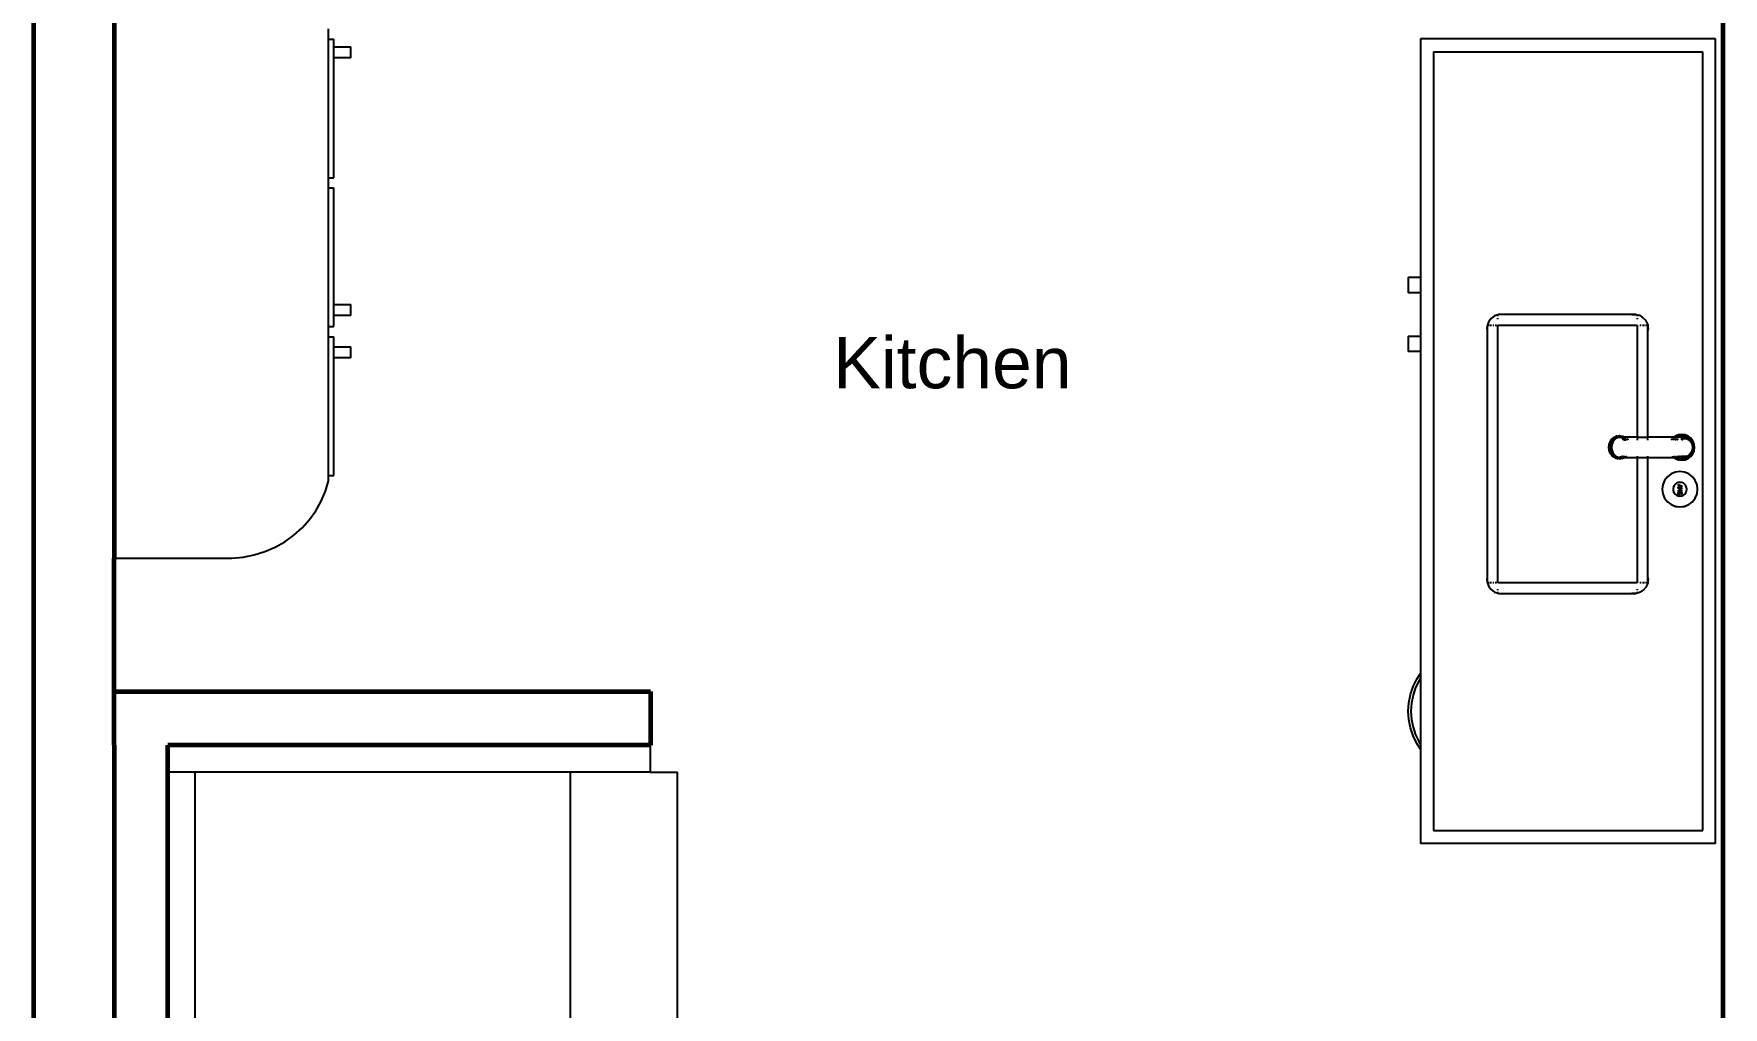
# Model space of a CAD drawing. Header units: metres. Extents: x 54.3 to 102.1, y 17 to 45.8.
# Drawn here: x 57.421 to 60.571, y 35.98 to 37.794 of the extents above; entities that cross this region are included whole.
import ezdxf

# ---------------------------------------------------------------- set-up
doc = ezdxf.new("R2010")
doc.units = ezdxf.units.M
doc.layers.add('A-WALL', color=6, linetype='Continuous', lineweight=60)
doc.styles.get("Standard").update_dxf_attribs({"font": 'arial.ttf'})

msp = doc.modelspace()

# ---------------------------------------------------------------- linework, layer by layer
for p, q in [((57.5707, 36.8171), (57.5707, 39.3335)), ((57.9707, 37.7845), (57.9707, 37.8037)), ((57.9707, 37.5261), (57.9707, 37.7845)), ((57.9707, 37.7845), (57.9807, 37.7845)), ((57.9807, 37.7699), (57.9807, 37.7845)), ((57.9807, 37.7493), (57.9807, 37.7699)), ((57.9807, 37.7699), (58.012, 37.7699)), ((58.012, 37.7493), (58.012, 37.7699)), ((60.0069, 37.785), (60.0069, 37.3406)), ((60.5569, 37.785), (60.0069, 37.785)), ((60.5569, 36.285), (60.5569, 37.785)), ((57.9807, 37.5261), (57.9807, 37.7493)), ((58.012, 37.7493), (57.9807, 37.7493)), ((60.0309, 37.761), (60.0309, 36.309)), ((60.0309, 37.761), (60.5329, 37.761)), ((60.5329, 36.309), (60.5329, 37.761)), ((57.9707, 37.5069), (57.9707, 37.5261)), ((57.9707, 37.5261), (57.9807, 37.5261)), ((57.9707, 37.2484), (57.9707, 37.5069)), ((57.9707, 37.5069), (57.9807, 37.5069)), ((57.9807, 37.2899), (57.9807, 37.5069)), ((59.9839, 37.3406), (59.9839, 37.3116)), ((59.9839, 37.3406), (60.0069, 37.3406)), ((60.0069, 37.3406), (60.0069, 37.3116)), ((60.0069, 37.3116), (59.9839, 37.3116)), ((60.0069, 37.3116), (60.0069, 37.2308)), ((57.9807, 37.2693), (57.9807, 37.2899)), ((57.9807, 37.2899), (58.012, 37.2899)), ((57.9807, 37.2484), (57.9807, 37.2693)), ((58.012, 37.2693), (57.9807, 37.2693)), ((58.012, 37.2693), (58.012, 37.2899)), ((60.1415, 37.2661), (60.1384, 37.2635)), ((60.145, 37.2683), (60.1415, 37.2661)), ((60.1488, 37.2699), (60.145, 37.2683)), ((60.1509, 37.2704), (60.1488, 37.2699)), ((60.1528, 37.2708), (60.1509, 37.2704)), ((60.1509, 37.2698), (60.1509, 37.2704)), ((60.1509, 37.2677), (60.1509, 37.2689)), ((60.1539, 37.271), (60.1528, 37.2708)), ((60.1568, 37.2712), (60.1539, 37.271)), ((60.1609, 37.271), (60.1539, 37.271)), ((60.1609, 37.271), (60.1568, 37.2712)), ((60.4009, 37.271), (60.1609, 37.271)), ((60.4009, 37.271), (60.405, 37.2712)), ((60.408, 37.271), (60.4009, 37.271)), ((60.405, 37.2712), (60.408, 37.271)), ((60.408, 37.271), (60.4091, 37.2708)), ((60.4091, 37.2708), (60.4109, 37.2704)), ((60.4109, 37.2704), (60.4109, 37.2698)), ((60.4109, 37.2704), (60.4131, 37.2699)), ((60.4109, 37.2689), (60.4109, 37.2677)), ((60.4168, 37.2683), (60.4131, 37.2699)), ((60.4168, 37.2683), (60.4203, 37.2661)), ((60.4234, 37.2635), (60.4203, 37.2661)), ((57.9707, 37.2292), (57.9707, 37.2484)), ((57.9707, 37.2484), (57.9807, 37.2484)), ((60.1309, 37.248), (60.1307, 37.245)), ((60.1307, 37.245), (60.1309, 37.241)), ((60.131, 37.2491), (60.1309, 37.248)), ((60.1309, 37.248), (60.1309, 37.241)), ((60.1309, 37.241), (60.1309, 36.781)), ((60.1315, 37.251), (60.131, 37.2491)), ((60.132, 37.2531), (60.1315, 37.251)), ((60.1315, 37.251), (60.1342, 37.251)), ((60.1336, 37.2569), (60.132, 37.2531)), ((60.1358, 37.2603), (60.1336, 37.2569)), ((60.1357, 37.251), (60.1393, 37.251)), ((60.1384, 37.2635), (60.1358, 37.2603)), ((60.1414, 37.251), (60.1436, 37.251)), ((60.146, 37.251), (60.1484, 37.251)), ((60.1509, 37.2626), (60.1509, 37.2645)), ((60.1509, 36.771), (60.1509, 37.251)), ((60.1509, 37.251), (60.4109, 37.251)), ((60.4109, 37.2645), (60.4109, 37.2626)), ((60.4109, 37.251), (60.4109, 37.0424)), ((60.4159, 37.251), (60.4183, 37.251)), ((60.4205, 37.251), (60.4245, 37.251)), ((60.4234, 37.2635), (60.4261, 37.2603)), ((60.4261, 37.2603), (60.4283, 37.2569)), ((60.4262, 37.251), (60.4289, 37.251)), ((60.4283, 37.2569), (60.4298, 37.2531)), ((60.4298, 37.2531), (60.4304, 37.251)), ((60.4298, 37.251), (60.4304, 37.251)), ((60.4304, 37.251), (60.4308, 37.2491)), ((60.4308, 37.2491), (60.4309, 37.248)), ((60.4309, 37.241), (60.4309, 37.248)), ((60.4309, 37.248), (60.4312, 37.245)), ((60.4312, 37.245), (60.4309, 37.241)), ((60.4309, 37.0424), (60.4309, 37.241)), ((57.9707, 36.9707), (57.9707, 37.2292)), ((57.9707, 37.2292), (57.9807, 37.2292)), ((57.9807, 37.2106), (57.9807, 37.2292)), ((57.9807, 37.19), (57.9807, 37.2106)), ((57.9807, 37.2106), (58.012, 37.2106)), ((58.012, 37.19), (58.012, 37.2106)), ((59.9839, 37.2308), (59.9839, 37.2018)), ((59.9839, 37.2308), (60.0069, 37.2308)), ((60.0069, 37.2018), (59.9839, 37.2018)), ((60.0069, 37.2308), (60.0069, 37.2018)), ((60.0069, 37.2018), (60.0069, 36.6021)), ((57.9807, 36.9707), (57.9807, 37.19)), ((58.012, 37.19), (57.9807, 37.19)), ((60.3717, 37.044), (60.3766, 37.0447)), ((60.3737, 37.044), (60.3776, 37.0446)), ((60.3745, 37.044), (60.378, 37.0445)), ((60.3786, 37.0447), (60.3766, 37.0447)), ((60.3766, 37.0447), (60.3776, 37.0446)), ((60.3776, 37.0446), (60.3786, 37.0447)), ((60.3776, 37.0446), (60.378, 37.0445)), ((60.378, 37.0445), (60.379, 37.0446)), ((60.3786, 37.0447), (60.379, 37.0446)), ((60.3786, 37.0447), (60.3794, 37.0447)), ((60.379, 37.0446), (60.3794, 37.0447)), ((60.3794, 37.0447), (60.3842, 37.044)), ((60.4818, 37.0442), (60.4794, 37.0424)), ((60.4876, 37.0466), (60.4818, 37.0442)), ((60.4881, 37.0446), (60.4828, 37.0424)), ((60.4938, 37.0474), (60.4876, 37.0466)), ((60.4938, 37.0454), (60.4881, 37.0446)), ((60.5, 37.0466), (60.4938, 37.0474)), ((60.4995, 37.0446), (60.4938, 37.0454)), ((60.5048, 37.0424), (60.4995, 37.0446)), ((60.5058, 37.0442), (60.5, 37.0466)), ((60.5108, 37.0404), (60.5058, 37.0442)), ((60.358, 37.0234), (60.3587, 37.0288)), ((60.3587, 37.0179), (60.358, 37.0234)), ((60.36, 37.0234), (60.358, 37.0234)), ((60.3587, 37.0288), (60.3605, 37.0339)), ((60.3606, 37.0288), (60.3587, 37.0288)), ((60.3606, 37.0179), (60.3587, 37.0179)), ((60.3605, 37.0128), (60.3587, 37.0179)), ((60.36, 37.0234), (60.3606, 37.0283)), ((60.3603, 37.0234), (60.36, 37.0234)), ((60.3606, 37.0185), (60.36, 37.0234)), ((60.3608, 37.0283), (60.3603, 37.0234)), ((60.3608, 37.0234), (60.3603, 37.0234)), ((60.3603, 37.0234), (60.3608, 37.0185)), ((60.3605, 37.0339), (60.3634, 37.0384)), ((60.361, 37.0339), (60.3605, 37.0339)), ((60.3634, 37.0084), (60.3605, 37.0128)), ((60.361, 37.0128), (60.3605, 37.0128)), ((60.3606, 37.0288), (60.362, 37.0329)), ((60.3606, 37.0283), (60.3606, 37.0288)), ((60.3606, 37.0288), (60.361, 37.0288)), ((60.3608, 37.0283), (60.3606, 37.0283)), ((60.3608, 37.0185), (60.3606, 37.0185)), ((60.3606, 37.0179), (60.3606, 37.0185)), ((60.3606, 37.0179), (60.361, 37.0179)), ((60.362, 37.0139), (60.3606, 37.0179)), ((60.361, 37.0288), (60.3608, 37.0283)), ((60.3614, 37.0283), (60.3608, 37.0283)), ((60.3608, 37.0234), (60.3614, 37.0283)), ((60.3614, 37.0185), (60.3608, 37.0234)), ((60.3614, 37.0185), (60.3608, 37.0185)), ((60.3608, 37.0185), (60.361, 37.0179)), ((60.3629, 37.0368), (60.361, 37.0339)), ((60.3624, 37.0339), (60.361, 37.0339)), ((60.3625, 37.0329), (60.361, 37.0288)), ((60.361, 37.0288), (60.3614, 37.0288)), ((60.361, 37.0179), (60.3625, 37.0139)), ((60.361, 37.0179), (60.3614, 37.0179)), ((60.361, 37.0128), (60.3629, 37.01)), ((60.3624, 37.0128), (60.361, 37.0128)), ((60.3614, 37.0288), (60.3629, 37.0329)), ((60.3614, 37.0283), (60.3614, 37.0288)), ((60.3614, 37.0179), (60.3614, 37.0185)), ((60.3629, 37.0139), (60.3614, 37.0179)), ((60.362, 37.0329), (60.3624, 37.0339)), ((60.3625, 37.0329), (60.362, 37.0329)), ((60.3625, 37.0139), (60.362, 37.0139)), ((60.3624, 37.0128), (60.362, 37.0139)), ((60.3624, 37.0339), (60.3643, 37.0368)), ((60.3624, 37.0339), (60.3632, 37.0339)), ((60.3643, 37.01), (60.3624, 37.0128)), ((60.3624, 37.0128), (60.3632, 37.0128)), ((60.3632, 37.0339), (60.3625, 37.0329)), ((60.3629, 37.0329), (60.3625, 37.0329)), ((60.3629, 37.0139), (60.3625, 37.0139)), ((60.3625, 37.0139), (60.3632, 37.0128)), ((60.3646, 37.0384), (60.3629, 37.0368)), ((60.3643, 37.0368), (60.3629, 37.0368)), ((60.3629, 37.0329), (60.3632, 37.0339)), ((60.3632, 37.0128), (60.3629, 37.0139)), ((60.3636, 37.0283), (60.3631, 37.0234)), ((60.3631, 37.0234), (60.3636, 37.0185)), ((60.3632, 37.0339), (60.3662, 37.0384)), ((60.3632, 37.0339), (60.3632, 37.0339)), ((60.3632, 37.0128), (60.3632, 37.0128)), ((60.3632, 37.0128), (60.3651, 37.01)), ((60.3651, 37.01), (60.3632, 37.0128)), ((60.3634, 37.0384), (60.3672, 37.0418)), ((60.3646, 37.0384), (60.3634, 37.0384)), ((60.3652, 37.0329), (60.3636, 37.0283)), ((60.3636, 37.0185), (60.3652, 37.0139)), ((60.3643, 37.0368), (60.3653, 37.0384)), ((60.3663, 37.0398), (60.3646, 37.0384)), ((60.3653, 37.0384), (60.3646, 37.0384)), ((60.3678, 37.0368), (60.3652, 37.0329)), ((60.3652, 37.0139), (60.3678, 37.01)), ((60.3653, 37.0384), (60.367, 37.0398)), ((60.3653, 37.0384), (60.3662, 37.0384)), ((60.3662, 37.0384), (60.3678, 37.0398)), ((60.3678, 37.0405), (60.3663, 37.0398)), ((60.367, 37.0398), (60.3663, 37.0398)), ((60.367, 37.0398), (60.3678, 37.0405)), ((60.3678, 37.0398), (60.367, 37.0398)), ((60.3672, 37.0418), (60.3717, 37.044)), ((60.3692, 37.0418), (60.3672, 37.0418)), ((60.3678, 37.0405), (60.3692, 37.0418)), ((60.3696, 37.0414), (60.3678, 37.0405)), ((60.3678, 37.0398), (60.3696, 37.0414)), ((60.3712, 37.0398), (60.3678, 37.0368)), ((60.3692, 37.0418), (60.3737, 37.044)), ((60.3692, 37.0418), (60.37, 37.0418)), ((60.3696, 37.0414), (60.37, 37.0418)), ((60.37, 37.0418), (60.3745, 37.044)), ((60.3751, 37.0417), (60.3712, 37.0398)), ((60.3737, 37.044), (60.3717, 37.044)), ((60.3737, 37.044), (60.3745, 37.044)), ((60.3769, 37.042), (60.3751, 37.0417)), ((60.378, 37.0421), (60.3769, 37.042)), ((60.3786, 37.0417), (60.3769, 37.042)), ((60.379, 37.0423), (60.378, 37.0421)), ((60.3808, 37.0417), (60.378, 37.0421)), ((60.3808, 37.0417), (60.3786, 37.0417)), ((60.3794, 37.0424), (60.379, 37.0423)), ((60.3828, 37.0417), (60.379, 37.0423)), ((60.3836, 37.0417), (60.3794, 37.0424)), ((60.3794, 37.0424), (60.3876, 37.0424)), ((60.3828, 37.0417), (60.3808, 37.0417)), ((60.386, 37.0368), (60.3826, 37.0398)), ((60.3842, 37.044), (60.3876, 37.0424)), ((60.3881, 37.0368), (60.3847, 37.0398)), ((60.3881, 37.0368), (60.386, 37.0368)), ((60.3901, 37.0368), (60.3867, 37.0398)), ((60.3908, 37.0369), (60.3875, 37.0398)), ((60.3876, 37.0424), (60.3887, 37.0418)), ((60.4109, 37.0424), (60.3876, 37.0424)), ((60.3901, 37.0368), (60.3881, 37.0368)), ((60.3887, 37.0418), (60.3888, 37.0417)), ((60.3908, 37.0369), (60.3908, 37.0368)), ((60.3909, 37.0368), (60.3908, 37.0368)), ((60.391, 37.0398), (60.3926, 37.0384)), ((60.3926, 37.0384), (60.3936, 37.0368)), ((60.4109, 37.0424), (60.4109, 37.0417)), ((60.4109, 37.0424), (60.4309, 37.0424)), ((60.4109, 37.0398), (60.4109, 37.0368)), ((60.4309, 37.0417), (60.4309, 37.0424)), ((60.4794, 37.0424), (60.4309, 37.0424)), ((60.4309, 37.0368), (60.4309, 37.0398)), ((60.4764, 37.0398), (60.4741, 37.0368)), ((60.4783, 37.0389), (60.4766, 37.0368)), ((60.4794, 37.0398), (60.4783, 37.0389)), ((60.4794, 37.0424), (60.4786, 37.0417)), ((60.4794, 37.0424), (60.4827, 37.0424)), ((60.4843, 37.0398), (60.4804, 37.0368)), ((60.4827, 37.0424), (60.4819, 37.0417)), ((60.4828, 37.0424), (60.4827, 37.0424)), ((60.4938, 37.0424), (60.4827, 37.0424)), ((60.4844, 37.0368), (60.4879, 37.0398)), ((60.4938, 37.0424), (60.4889, 37.0417)), ((60.492, 37.0398), (60.5027, 37.0398)), ((60.492, 37.0398), (60.4952, 37.0368)), ((60.4921, 37.0417), (60.4952, 37.0422)), ((60.4952, 37.0422), (60.4938, 37.0424)), ((60.4965, 37.0424), (60.4938, 37.0424)), ((60.4952, 37.0422), (60.4965, 37.0424)), ((60.4983, 37.0418), (60.4952, 37.0422)), ((60.4965, 37.0424), (60.5009, 37.0417)), ((60.4987, 37.0417), (60.4983, 37.0418)), ((60.4987, 37.0417), (60.4987, 37.0417)), ((60.5009, 37.0417), (60.5051, 37.0398)), ((60.5072, 37.0368), (60.5033, 37.0398)), ((60.5093, 37.0389), (60.5048, 37.0424)), ((60.5051, 37.0398), (60.5086, 37.0368)), ((60.5086, 37.0368), (60.5114, 37.0329)), ((60.5114, 37.0139), (60.5086, 37.01)), ((60.5128, 37.0344), (60.5093, 37.0389)), ((60.5146, 37.0354), (60.5108, 37.0404)), ((60.5114, 37.0329), (60.5131, 37.0283)), ((60.5131, 37.0185), (60.5114, 37.0139)), ((60.515, 37.0291), (60.5128, 37.0344)), ((60.5128, 37.0124), (60.515, 37.0177)), ((60.5131, 37.0283), (60.5137, 37.0234)), ((60.5137, 37.0234), (60.5131, 37.0185)), ((60.517, 37.0296), (60.5146, 37.0354)), ((60.5146, 37.0114), (60.517, 37.0172)), ((60.5158, 37.0234), (60.515, 37.0291)), ((60.515, 37.0177), (60.5158, 37.0234)), ((60.5178, 37.0234), (60.517, 37.0296)), ((60.517, 37.0172), (60.5178, 37.0234)), ((60.3643, 37.01), (60.3629, 37.01)), ((60.3629, 37.01), (60.3646, 37.0084)), ((60.3672, 37.005), (60.3634, 37.0084)), ((60.3646, 37.0084), (60.3634, 37.0084)), ((60.3651, 37.01), (60.3643, 37.01)), ((60.3653, 37.0084), (60.3643, 37.01)), ((60.3646, 37.0084), (60.3663, 37.007)), ((60.3653, 37.0084), (60.3646, 37.0084)), ((60.3651, 37.01), (60.3651, 37.01)), ((60.3651, 37.01), (60.3662, 37.0084)), ((60.3653, 37.0084), (60.3662, 37.0084)), ((60.367, 37.007), (60.3653, 37.0084)), ((60.3678, 37.007), (60.3662, 37.0084)), ((60.367, 37.007), (60.3663, 37.007)), ((60.3663, 37.007), (60.3678, 37.0063)), ((60.3678, 37.007), (60.367, 37.007)), ((60.3678, 37.0063), (60.367, 37.007)), ((60.3692, 37.005), (60.3672, 37.005)), ((60.3717, 37.0028), (60.3672, 37.005)), ((60.3678, 37.01), (60.3712, 37.007)), ((60.3696, 37.0054), (60.3678, 37.007)), ((60.3692, 37.005), (60.3678, 37.0063)), ((60.3678, 37.0063), (60.3696, 37.0054)), ((60.3737, 37.0028), (60.3692, 37.005)), ((60.3692, 37.005), (60.37, 37.005)), ((60.37, 37.005), (60.3696, 37.0054)), ((60.3745, 37.0028), (60.37, 37.005)), ((60.3712, 37.007), (60.3751, 37.0051)), ((60.3737, 37.0028), (60.3717, 37.0028)), ((60.3766, 37.0021), (60.3717, 37.0028)), ((60.3737, 37.0028), (60.3745, 37.0028)), ((60.3776, 37.0022), (60.3737, 37.0028)), ((60.378, 37.0023), (60.3745, 37.0028)), ((60.3751, 37.0051), (60.3769, 37.0048)), ((60.3786, 37.0021), (60.3766, 37.0021)), ((60.3769, 37.0048), (60.3786, 37.0051)), ((60.3769, 37.0048), (60.378, 37.0046)), ((60.378, 37.0023), (60.3776, 37.0022)), ((60.3786, 37.0021), (60.3776, 37.0022)), ((60.378, 37.0046), (60.3808, 37.0051)), ((60.378, 37.0046), (60.379, 37.0045)), ((60.379, 37.0022), (60.378, 37.0023)), ((60.3786, 37.0051), (60.3826, 37.007)), ((60.3808, 37.0051), (60.3786, 37.0051)), ((60.379, 37.0022), (60.3786, 37.0021)), ((60.3786, 37.0021), (60.3794, 37.0021)), ((60.379, 37.0045), (60.3828, 37.0051)), ((60.379, 37.0045), (60.3794, 37.0044)), ((60.3794, 37.0021), (60.379, 37.0022)), ((60.3794, 37.0044), (60.3836, 37.0051)), ((60.3794, 37.0044), (60.3876, 37.0044)), ((60.3842, 37.0028), (60.3794, 37.0021)), ((60.3808, 37.0051), (60.3847, 37.007)), ((60.3828, 37.0051), (60.3808, 37.0051)), ((60.3828, 37.0051), (60.3867, 37.007)), ((60.3836, 37.0051), (60.3875, 37.007)), ((60.3876, 37.0044), (60.3842, 37.0028)), ((60.3887, 37.005), (60.3876, 37.0044)), ((60.3876, 37.0044), (60.4109, 37.0044)), ((60.391, 37.007), (60.3887, 37.005)), ((60.4109, 37.007), (60.4109, 37.0044)), ((60.4109, 37.0044), (60.4109, 36.771)), ((60.4109, 37.0044), (60.4309, 37.0044)), ((60.4309, 37.0044), (60.4309, 37.007)), ((60.4309, 36.781), (60.4309, 37.0044)), ((60.4309, 37.0044), (60.4794, 37.0044)), ((60.4764, 37.007), (60.4768, 37.0064)), ((60.4768, 37.0064), (60.4794, 37.0044)), ((60.4794, 37.007), (60.4827, 37.0044)), ((60.4794, 37.0044), (60.4818, 37.0026)), ((60.4827, 37.0044), (60.4794, 37.0044)), ((60.4818, 37.0026), (60.4876, 37.0002)), ((60.4827, 37.0044), (60.4828, 37.0044)), ((60.4938, 37.0044), (60.4827, 37.0044)), ((60.4828, 37.0044), (60.4881, 37.0022)), ((60.4843, 37.007), (60.4889, 37.0051)), ((60.4876, 37.0002), (60.4938, 36.9994)), ((60.4921, 37.0051), (60.4879, 37.007)), ((60.4881, 37.0022), (60.4938, 37.0014)), ((60.4889, 37.0051), (60.4938, 37.0044)), ((60.492, 37.007), (60.5027, 37.007)), ((60.4952, 37.0046), (60.4921, 37.0051)), ((60.4938, 37.0044), (60.4952, 37.0046)), ((60.4965, 37.0044), (60.4938, 37.0044)), ((60.4938, 37.0014), (60.4995, 37.0022)), ((60.4938, 36.9994), (60.5, 37.0002)), ((60.4952, 37.0046), (60.4983, 37.005)), ((60.4965, 37.0044), (60.4952, 37.0046)), ((60.5009, 37.0051), (60.4965, 37.0044)), ((60.4983, 37.005), (60.4987, 37.0051)), ((60.4987, 37.0051), (60.5033, 37.007)), ((60.5027, 37.007), (60.4987, 37.0051)), ((60.4987, 37.0051), (60.4987, 37.0051)), ((60.4995, 37.0022), (60.5048, 37.0044)), ((60.5, 37.0002), (60.5058, 37.0026)), ((60.5051, 37.007), (60.5009, 37.0051)), ((60.5048, 37.0044), (60.5093, 37.0079)), ((60.5086, 37.01), (60.5051, 37.007)), ((60.5058, 37.0026), (60.5108, 37.0064)), ((60.5093, 37.0079), (60.5128, 37.0124)), ((60.5108, 37.0064), (60.5146, 37.0114)), ((57.965, 36.9417), (57.9707, 36.9611)), ((57.9707, 36.9611), (57.9707, 36.9707)), ((57.9707, 36.9707), (57.9807, 36.9707)), ((60.4586, 36.9539), (60.4575, 36.9453)), ((60.4586, 36.9538), (60.4575, 36.9453)), ((60.4619, 36.9618), (60.4586, 36.9539)), ((60.4619, 36.9618), (60.4586, 36.9538)), ((60.4671, 36.9687), (60.4619, 36.9618)), ((60.4672, 36.9686), (60.4619, 36.9618)), ((60.474, 36.9739), (60.4671, 36.9687)), ((60.474, 36.9739), (60.4672, 36.9686)), ((60.4819, 36.9772), (60.474, 36.9739)), ((60.4819, 36.9772), (60.474, 36.9739)), ((60.4794, 36.9517), (60.4781, 36.9486)), ((60.4814, 36.9544), (60.4794, 36.9517)), ((60.4841, 36.9564), (60.4814, 36.9544)), ((60.4905, 36.9783), (60.4819, 36.9772)), ((60.4905, 36.9783), (60.4819, 36.9772)), ((60.4872, 36.9577), (60.4841, 36.9564)), ((60.4905, 36.9581), (60.4872, 36.9577)), ((60.4872, 36.953), (60.4872, 36.9539)), ((60.4872, 36.9539), (60.4938, 36.9516)), ((60.489, 36.9524), (60.4872, 36.953)), ((60.4938, 36.9505), (60.4872, 36.9483)), ((60.4872, 36.9492), (60.489, 36.9498)), ((60.489, 36.9498), (60.489, 36.9524)), ((60.4929, 36.9511), (60.4898, 36.9521)), ((60.4898, 36.9521), (60.4898, 36.9501)), ((60.4898, 36.9501), (60.4929, 36.9511)), ((60.499, 36.9772), (60.4905, 36.9783)), ((60.499, 36.9772), (60.4905, 36.9783)), ((60.4938, 36.9577), (60.4905, 36.9581)), ((60.4969, 36.9564), (60.4938, 36.9577)), ((60.4938, 36.9516), (60.4938, 36.9505)), ((60.4995, 36.9544), (60.4969, 36.9564)), ((60.507, 36.9739), (60.499, 36.9772)), ((60.507, 36.9739), (60.499, 36.9772)), ((60.5015, 36.9517), (60.4995, 36.9544)), ((60.5028, 36.9486), (60.5015, 36.9517)), ((60.5138, 36.9686), (60.507, 36.9739)), ((60.5138, 36.9687), (60.507, 36.9739)), ((60.5191, 36.9618), (60.5138, 36.9687)), ((60.519, 36.9618), (60.5138, 36.9686)), ((60.5223, 36.9538), (60.519, 36.9618)), ((60.5224, 36.9539), (60.5191, 36.9618)), ((60.5234, 36.9453), (60.5223, 36.9538)), ((60.5235, 36.9453), (60.5224, 36.9539)), ((57.9472, 36.9053), (57.9572, 36.923)), ((57.9572, 36.923), (57.965, 36.9417)), ((60.4575, 36.9453), (60.4586, 36.9368)), ((60.4575, 36.9453), (60.4586, 36.9368)), ((60.4586, 36.9368), (60.4619, 36.9288)), ((60.4586, 36.9368), (60.4619, 36.9288)), ((60.4619, 36.9288), (60.4672, 36.922)), ((60.4619, 36.9288), (60.4671, 36.922)), ((60.4671, 36.922), (60.474, 36.9167)), ((60.4672, 36.922), (60.474, 36.9168)), ((60.4781, 36.9486), (60.4777, 36.9453)), ((60.4777, 36.9453), (60.4781, 36.942)), ((60.4781, 36.942), (60.4794, 36.9389)), ((60.4794, 36.9389), (60.4814, 36.9363)), ((60.4814, 36.9363), (60.4841, 36.9342)), ((60.4841, 36.9342), (60.4872, 36.933)), ((60.487, 36.9378), (60.4871, 36.9385)), ((60.4871, 36.9372), (60.487, 36.9378)), ((60.4871, 36.9385), (60.4873, 36.9391)), ((60.4872, 36.9366), (60.4871, 36.9372)), ((60.4872, 36.9483), (60.4872, 36.9492)), ((60.4872, 36.9468), (60.4872, 36.9477)), ((60.4872, 36.9477), (60.4938, 36.9477)), ((60.4929, 36.9468), (60.4872, 36.9468)), ((60.4872, 36.942), (60.4872, 36.9428)), ((60.4872, 36.9428), (60.4929, 36.9428)), ((60.4938, 36.942), (60.4872, 36.942)), ((60.4874, 36.9361), (60.4872, 36.9366)), ((60.4872, 36.933), (60.4905, 36.9325)), ((60.4873, 36.9391), (60.4875, 36.9397)), ((60.4876, 36.9356), (60.4874, 36.9361)), ((60.4875, 36.9397), (60.4879, 36.9401)), ((60.4905, 36.9356), (60.4876, 36.9356)), ((60.488, 36.9388), (60.4878, 36.9383)), ((60.4878, 36.9383), (60.4878, 36.9379)), ((60.4878, 36.9379), (60.4879, 36.9371)), ((60.4879, 36.9401), (60.4884, 36.9405)), ((60.4879, 36.9371), (60.488, 36.9365)), ((60.4882, 36.9391), (60.488, 36.9388)), ((60.488, 36.9365), (60.4897, 36.9365)), ((60.4885, 36.9395), (60.4882, 36.9391)), ((60.4884, 36.9405), (60.489, 36.9408)), ((60.4889, 36.9397), (60.4885, 36.9395)), ((60.4894, 36.9399), (60.4889, 36.9397)), ((60.489, 36.9451), (60.4929, 36.9468)), ((60.489, 36.9446), (60.489, 36.9451)), ((60.4929, 36.9428), (60.489, 36.9446)), ((60.489, 36.9408), (60.4897, 36.9409)), ((60.4899, 36.94), (60.4894, 36.9399)), ((60.4897, 36.9409), (60.4905, 36.941)), ((60.4897, 36.9365), (60.4897, 36.938)), ((60.4897, 36.938), (60.4905, 36.938)), ((60.4905, 36.9401), (60.4899, 36.94)), ((60.4938, 36.9465), (60.4901, 36.9448)), ((60.4901, 36.9448), (60.4938, 36.9432)), ((60.4905, 36.941), (60.4913, 36.9409)), ((60.4911, 36.94), (60.4905, 36.9401)), ((60.4905, 36.938), (60.4905, 36.9356)), ((60.4905, 36.9325), (60.4938, 36.933)), ((60.4916, 36.9399), (60.4911, 36.94)), ((60.4913, 36.9409), (60.4919, 36.9408)), ((60.4921, 36.9397), (60.4916, 36.9399)), ((60.4919, 36.9408), (60.4925, 36.9405)), ((60.4925, 36.9395), (60.4921, 36.9397)), ((60.4923, 36.9357), (60.4926, 36.9361)), ((60.4923, 36.9356), (60.4923, 36.9357)), ((60.4934, 36.9356), (60.4923, 36.9356)), ((60.4925, 36.9405), (60.493, 36.9401)), ((60.4928, 36.9392), (60.4925, 36.9395)), ((60.4926, 36.9361), (60.4929, 36.9365)), ((60.493, 36.9388), (60.4928, 36.9392)), ((60.4929, 36.9365), (60.4931, 36.9372)), ((60.493, 36.9401), (60.4934, 36.9397)), ((60.4931, 36.9384), (60.493, 36.9388)), ((60.4932, 36.9379), (60.4931, 36.9384)), ((60.4931, 36.9372), (60.4932, 36.9379)), ((60.4934, 36.9397), (60.4937, 36.9391)), ((60.4936, 36.9361), (60.4934, 36.9356)), ((60.4938, 36.9366), (60.4936, 36.9361)), ((60.4937, 36.9391), (60.4939, 36.9385)), ((60.4938, 36.9477), (60.4938, 36.9465)), ((60.4938, 36.9432), (60.4938, 36.942)), ((60.4939, 36.9372), (60.4938, 36.9366)), ((60.4938, 36.933), (60.4969, 36.9342)), ((60.4939, 36.9385), (60.4939, 36.9378)), ((60.4939, 36.9378), (60.4939, 36.9372)), ((60.4969, 36.9342), (60.4995, 36.9363)), ((60.4995, 36.9363), (60.5015, 36.9389)), ((60.5015, 36.9389), (60.5028, 36.942)), ((60.5033, 36.9453), (60.5028, 36.9486)), ((60.5028, 36.942), (60.5033, 36.9453)), ((60.507, 36.9168), (60.5138, 36.922)), ((60.507, 36.9167), (60.5138, 36.922)), ((60.5138, 36.922), (60.519, 36.9288)), ((60.5138, 36.922), (60.5191, 36.9288)), ((60.519, 36.9288), (60.5223, 36.9368)), ((60.5191, 36.9288), (60.5224, 36.9368)), ((60.5223, 36.9368), (60.5234, 36.9453)), ((60.5224, 36.9368), (60.5235, 36.9453)), ((57.9216, 36.8734), (57.9353, 36.8887)), ((57.9353, 36.8887), (57.9472, 36.9053)), ((60.474, 36.9168), (60.4819, 36.9135)), ((60.474, 36.9167), (60.4819, 36.9134)), ((60.4819, 36.9135), (60.4905, 36.9123)), ((60.4819, 36.9134), (60.4905, 36.9123)), ((60.4905, 36.9123), (60.499, 36.9135)), ((60.4905, 36.9123), (60.499, 36.9134)), ((60.499, 36.9135), (60.507, 36.9168)), ((60.499, 36.9134), (60.507, 36.9167)), ((57.8894, 36.8476), (57.9063, 36.8596)), ((57.9063, 36.8596), (57.9216, 36.8734)), ((57.8321, 36.823), (57.8521, 36.8292)), ((57.8521, 36.8292), (57.8713, 36.8374)), ((57.8713, 36.8374), (57.8894, 36.8476)), ((57.5707, 36.8171), (57.5712, 36.8171)), ((57.5712, 36.8171), (57.7907, 36.8171)), ((57.7907, 36.8171), (57.8116, 36.819)), ((57.8116, 36.819), (57.8321, 36.823)), ((60.1309, 36.781), (60.1307, 36.7769)), ((60.1307, 36.7769), (60.1309, 36.7739)), ((60.1309, 36.781), (60.1309, 36.7739)), ((60.1309, 36.7739), (60.131, 36.7728)), ((60.131, 36.7728), (60.1315, 36.771)), ((60.1342, 36.771), (60.1315, 36.771)), ((60.1315, 36.771), (60.132, 36.7688)), ((60.132, 36.7688), (60.1336, 36.765)), ((60.1336, 36.765), (60.1358, 36.7616)), ((60.1393, 36.771), (60.1357, 36.771)), ((60.1358, 36.7616), (60.1384, 36.7585)), ((60.1436, 36.771), (60.1414, 36.771)), ((60.1484, 36.771), (60.146, 36.771)), ((60.4109, 36.771), (60.1509, 36.771)), ((60.4183, 36.771), (60.4159, 36.771)), ((60.4245, 36.771), (60.4205, 36.771)), ((60.4234, 36.7585), (60.4261, 36.7616)), ((60.4283, 36.765), (60.4261, 36.7616)), ((60.4289, 36.771), (60.4262, 36.771)), ((60.4298, 36.7688), (60.4283, 36.765)), ((60.4304, 36.771), (60.4298, 36.771)), ((60.4304, 36.771), (60.4298, 36.7688)), ((60.4308, 36.7728), (60.4304, 36.771)), ((60.4309, 36.7739), (60.4308, 36.7728)), ((60.4309, 36.7739), (60.4309, 36.781)), ((60.4309, 36.781), (60.4312, 36.7769)), ((60.4312, 36.7769), (60.4309, 36.7739)), ((60.1384, 36.7585), (60.1415, 36.7558)), ((60.1415, 36.7558), (60.145, 36.7536)), ((60.145, 36.7536), (60.1488, 36.752)), ((60.1488, 36.752), (60.1509, 36.7515)), ((60.1509, 36.7574), (60.1509, 36.7593)), ((60.1509, 36.753), (60.1509, 36.7542)), ((60.1509, 36.7515), (60.1509, 36.7521)), ((60.1509, 36.7515), (60.1528, 36.7511)), ((60.1528, 36.7511), (60.1539, 36.751)), ((60.1539, 36.751), (60.1609, 36.751)), ((60.1539, 36.751), (60.1568, 36.7507)), ((60.1568, 36.7507), (60.1609, 36.751)), ((60.1609, 36.751), (60.4009, 36.751)), ((60.4009, 36.751), (60.408, 36.751)), ((60.405, 36.7507), (60.4009, 36.751)), ((60.408, 36.751), (60.405, 36.7507)), ((60.4091, 36.7511), (60.408, 36.751)), ((60.4109, 36.7515), (60.4091, 36.7511)), ((60.4109, 36.7593), (60.4109, 36.7574)), ((60.4109, 36.7542), (60.4109, 36.753)), ((60.4109, 36.7521), (60.4109, 36.7515)), ((60.4131, 36.752), (60.4109, 36.7515)), ((60.4168, 36.7536), (60.4131, 36.752)), ((60.4168, 36.7536), (60.4203, 36.7558)), ((60.4234, 36.7585), (60.4203, 36.7558)), ((59.988, 36.5625), (59.993, 36.5774)), ((59.9977, 36.5755), (59.9928, 36.5612)), ((59.993, 36.5774), (59.9999, 36.5915)), ((60.0043, 36.589), (59.9977, 36.5755)), ((59.9999, 36.5915), (60.0069, 36.6021)), ((60.0069, 36.593), (60.0043, 36.589)), ((60.0069, 36.6021), (60.0069, 36.593)), ((60.0069, 36.593), (60.0069, 36.4699)), ((59.9839, 36.5315), (59.985, 36.5471)), ((59.985, 36.5471), (59.988, 36.5625)), ((59.9899, 36.5465), (59.9889, 36.5315)), ((59.9928, 36.5612), (59.9899, 36.5465)), ((59.985, 36.5158), (59.9839, 36.5315)), ((59.988, 36.5004), (59.985, 36.5158)), ((59.9889, 36.5315), (59.9899, 36.5164)), ((59.9899, 36.5164), (59.9928, 36.5017)), ((59.993, 36.4855), (59.988, 36.5004)), ((59.9928, 36.5017), (59.9977, 36.4874)), ((59.9999, 36.4714), (59.993, 36.4855)), ((59.9977, 36.4874), (60.0043, 36.4739)), ((58.5712, 36.4182), (58.5712, 36.4682)), ((60.0069, 36.4608), (59.9999, 36.4714)), ((60.0043, 36.4739), (60.0069, 36.4699)), ((60.0069, 36.4699), (60.0069, 36.4608)), ((60.0069, 36.4608), (60.0069, 36.285)), ((57.7212, 36.4182), (57.6712, 36.4182)), ((58.4212, 36.4182), (57.7212, 36.4182)), ((57.7212, 36.4182), (57.7212, 35.7182)), ((58.4212, 36.4182), (58.4212, 35.7182)), ((58.5712, 36.4182), (58.4212, 36.4182)), ((58.5712, 36.4182), (58.6212, 36.4182)), ((58.6212, 35.7182), (58.6212, 36.4182)), ((60.0309, 36.309), (60.5329, 36.309)), ((60.5569, 36.285), (60.0069, 36.285))]:
    msp.add_line(p, q)
at = {"layer": 'A-WALL'}
for p, q in [((57.4212, 34.9388), (57.4212, 39.5048)), ((60.5712, 35.4682), (60.5712, 39.3548)), ((57.5712, 39.3335), (57.5712, 36.8171)), ((57.5712, 36.4682), (57.5712, 36.8171)), ((57.5712, 36.5682), (58.5712, 36.5682)), ((58.5712, 36.5682), (58.5712, 36.4682)), ((57.5712, 36.4682), (57.5712, 35.4682)), ((57.6712, 36.4182), (57.6712, 36.4682)), ((58.5712, 36.4682), (57.6712, 36.4682)), ((57.6712, 35.7182), (57.6712, 36.4182))]:
    msp.add_line(p, q, dxfattribs=at)

# ---------------------------------------------------------------- texts
at = {"insert": (58.9117, 37.2289), "char_height": 0.09539, "width": 0.692246, "attachment_point": 1}
msp.add_mtext('Kitchen', dxfattribs=at)

doc.saveas('drawing.dxf')
